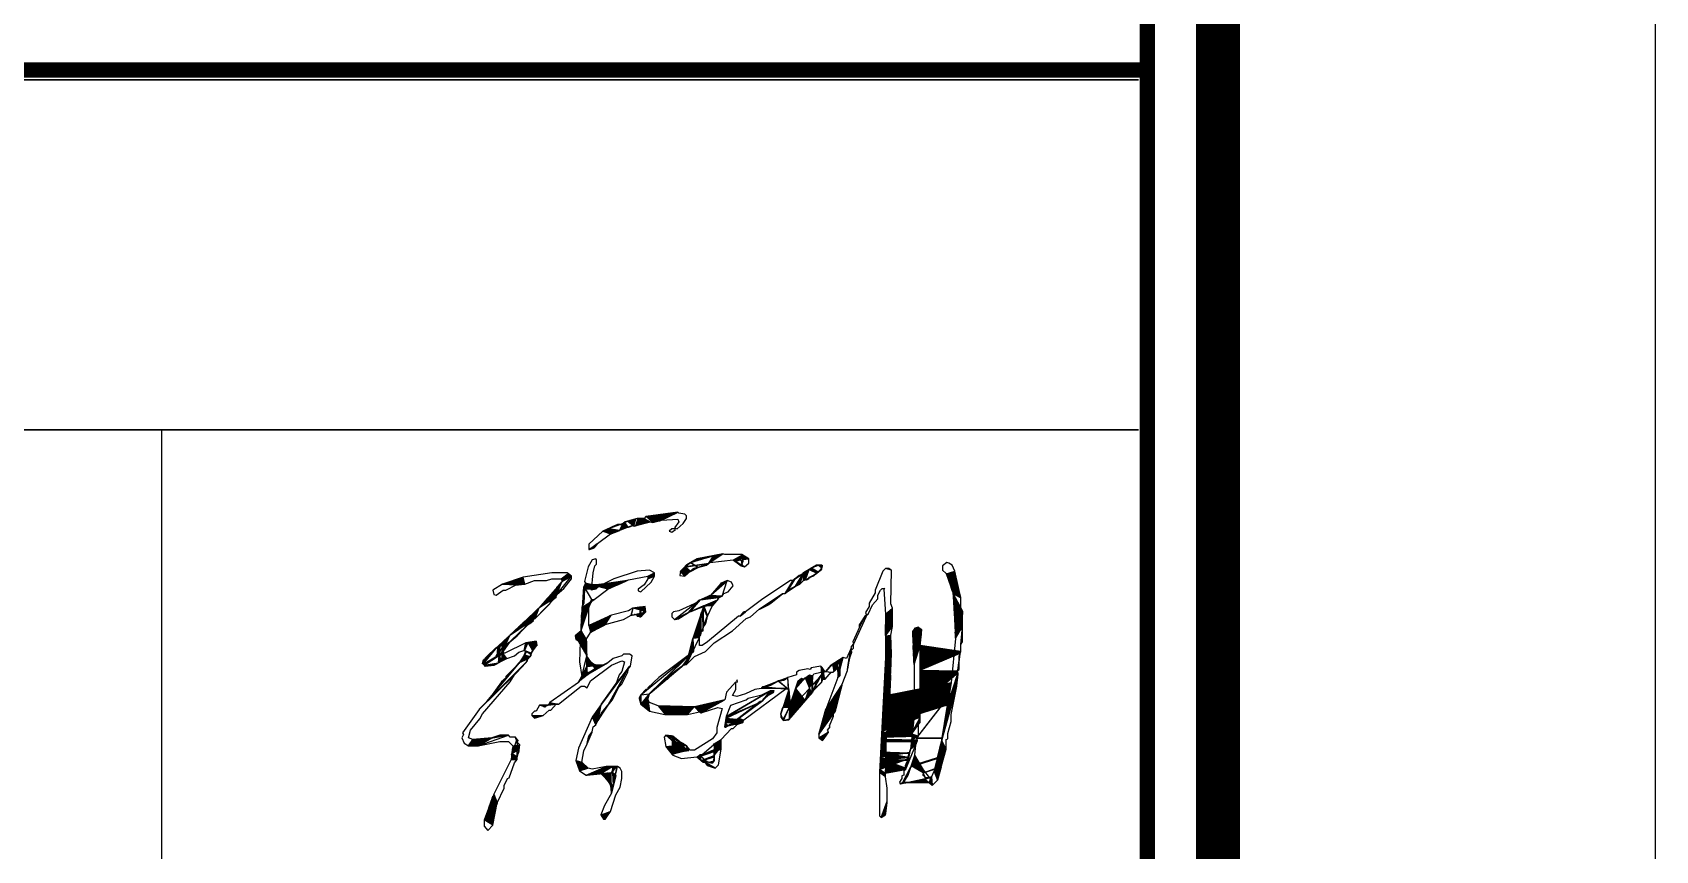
# Model space of a CAD drawing. Extents: x 815029915 to 815825525, y 579155098 to 579748855.
# Drawn here: x 815253193 to 815256903, y 579430617 to 579432488 of the extents above; entities that cross this region are included whole.
import ezdxf

# ---------------------------------------------------------------- set-up
doc = ezdxf.new("R2010")
doc.units = 0
doc.header["$LTSCALE"] = 100
doc.header["$MEASUREMENT"] = 0
for name, color, linetype in [('TK', 7, 'Continuous'), ('ZG-图框层', 4, 'Continuous'), ('zm', 1, 'Continuous'), ('签名', 7, 'Continuous')]:
    doc.layers.add(name, color=color, linetype=linetype)

# ---------------------------------------------------------------- blocks, each defined once
blk = doc.blocks.new('CCIAD-TK-A0-图签')
at = {"layer": 'TK', "color": 0}
for p, q in [((1126.117348593331, 129.8551233301323), (1177.386993076659, 129.8551233301323)), ((1125.917348685919, 129.6276953434472), (1177.186993169247, 129.6276953434472))]:
    blk.add_line(p, q, dxfattribs=at)
at = {"layer": 'TK'}
for p, q in [((1177.186993169247, 129.6276953434472), (1126.117348593331, 129.6276953434472)), ((1126.117348593331, 121.6276953434472), (1177.186993169247, 121.6276953434472)), ((1126.117348593331, 121.6276953434472), (1177.186993169247, 121.6276953434472)), ((1126.117348593331, 121.6276953434472), (1177.186993169247, 121.6276953434472)), ((1177.186993169247, 121.6276953434472), (1126.117348593331, 121.6276953434472)), ((1154.857584424783, 121.6276953434472), (1154.857584424783, 51.62769534344716))]:
    blk.add_line(p, q, dxfattribs=at)
blk.add_lwpolyline([(1124.285583781905, 10.45659928321788), (1178.999999714654, 10.45659928321788), (1179, 830.9999988079808)], dxfattribs=at)
at = {"layer": 'TK', "const_width": 0.3468929646785774}
blk.add_lwpolyline([(1126.117348593331, 185.3977211231277), (1177.386993076659, 185.3977211231277), (1177.386993076659, 13.25253569670167), (1126.117348593331, 13.25253569670167)], close=True, dxfattribs=at)
blk.add_lwpolyline([(1126.117348593331, 129.8551233301323), (1177.386993076659, 129.8551233301323)], dxfattribs=at)
blk = doc.blocks.new('A$C5C275C17')
at = {"linetype": 'Continuous'}
h = blk.add_hatch(dxfattribs=at)
h.set_pattern_fill('ANSI31', color=256, style=0)
h.set_pattern_definition([(45, (-64.00000245736555, -170.0000005572324), (-0.08838834764831843, 0.08838834764831845), [])])
h.paths.add_polyline_path([(172.9999975426344, 190.9999994427676), (184.9999975426344, 195.9999994427676), (187.9999975426345, 194.9999994427676), (184.9999975426344, 183.9999994427676), (181.9999975426344, 179.9999994427676), (177.9999975426344, 168.9999994427676), (150.9999975426344, 130.9999994427676), (134.9999975426344, 94.9999994427676), (131.9999975426344, 80.9999994427676), (135.9999975426344, 68.9999994427676), (143.9999975426344, 63.9999994427676), (172.9999975426344, 66.9999994427676), (175.9999975426344, 65.9999994427676), (177.9999975426344, 62.9999994427676), (172.9999975426344, 42.9999994427676), (164.9999975426344, 28.9999994427676), (160.9999975426344, 17.9999994427676), (163.9999975426344, 12.9999994427676), (165.9999975426344, 12.9999994427676), (171.9999975426344, 21.9999994427676), (177.9999975426344, 40.9999994427676), (182.9999975426344, 49.9999994427676), (184.9999975426344, 59.9999994427676), (184.9999975426344, 67.9999994427676), (182.9999975426344, 71.9999994427676), (179.9999975426344, 73.9999994427676), (166.9999975426344, 73.9999994427676), (150.9999975426344, 70.9999994427676), (145.9999975426344, 71.9999994427676), (138.9999975426344, 78.9999994427676), (140.9999975426344, 91.9999994427676), (144.9999975426344, 99.9999994427676), (146.9999975426344, 108.9999994427676), (150.9999975426344, 113.9999994427676), (151.9999975426344, 119.9999994427676), (154.9999975426344, 121.9999994427676), (161.9999975426344, 135.9999994427676), (173.9999975426344, 150.9999994427676), (179.9999975426344, 163.9999994427676), (184.9999975426344, 168.9999994427676), (191.9999975426344, 182.9999994427676), (192.9999975426344, 188.9999994427676), (194.9999975426344, 189.9999994427676), (196.9999975426344, 201.9999994427676), (193.9999975426344, 203.9999994427676), (186.9999975426344, 203.9999994427676), (184.9999975426344, 201.9999994427676), (174.9999975426344, 198.9999994427676), (168.9999975426344, 193.9999994427676), (153.9999975426344, 186.9999994427676), (147.9999975426344, 181.9999994427676), (144.9999975426344, 182.9999994427676), (143.9999975426344, 220.9999994427676), (148.9999975426344, 228.9999994427676), (165.9999975426344, 237.9999994427676), (186.9999975426344, 243.9999994427676), (195.9999975426344, 248.9999994427676), (201.9999975426344, 249.9999994427676), (202.9999975426344, 247.9999994427676), (206.9999975426344, 246.9999994427676), (212.9999975426344, 252.9999994427676), (211.9999975426344, 258.9999994427676), (197.9999975426344, 256.9999994427676), (192.9999975426344, 253.9999994427676), (172.9999975426344, 248.9999994427676), (146.9999975426344, 236.9999994427676), (146.9999975426344, 257.9999994427676), (149.9999975426344, 266.9999994427676), (152.9999975426344, 266.9999994427676), (168.9999975426344, 278.9999994427676), (192.9999975426344, 289.9999994427676), (214.9999975426344, 293.9999994427676), (214.9999975426344, 290.9999994427676), (210.9999975426344, 283.9999994427676), (203.9999975426344, 278.9999994427676), (203.9999975426344, 276.9999994427676), (206.9999975426344, 275.9999994427676), (218.9999975426344, 286.9999994427676), (222.9999975426344, 293.9999994427676), (222.9999975426344, 297.9999994427676), (216.9999975426344, 300.9999994427676), (202.9999975426344, 299.9999994427676), (175.9999975426344, 290.9999994427676), (157.9999975426344, 281.9999994427676), (154.9999975426344, 278.9999994427676), (149.9999975426344, 277.9999994427676), (151.9999975426344, 297.9999994427676), (153.9999975426344, 305.9999994427676), (155.9999975426344, 307.9999994427676), (155.9999975426344, 312.9999994427676), (154.9999975426344, 313.9999994427676), (150.9999975426344, 312.9999994427676), (145.9999975426344, 304.9999994427676), (141.9999975426344, 287.9999994427676), (142.9999975426344, 285.9999994427676), (140.9999975426344, 281.9999994427676), (141.9999975426344, 278.9999994427676), (140.9999975426344, 262.9999994427676), (138.9999975426344, 257.9999994427676), (137.9999975426344, 230.9999994427676), (130.9999975426344, 224.9999994427676), (131.9999975426344, 220.9999994427676), (136.9999975426344, 217.9999994427676), (135.9999975426344, 194.9999994427676), (138.9999975426344, 177.9999994427676), (134.9999975426344, 170.9999994427676), (101.9999975426344, 147.9999994427676), (99.99999754263445, 144.9999994427676), (95.99999754263445, 142.9999994427676), (89.99999754263445, 144.9999994427676), (85.99999754263445, 137.9999994427676), (83.99999754263445, 137.9999994427676), (80.99999754263445, 134.9999994427676), (80.99999754263445, 132.9999994427676), (83.99999754263445, 129.9999994427676), (93.99999754263445, 132.9999994427676), (100.9999975426344, 138.9999994427676), (102.9999975426344, 138.9999994427676), (108.9999975426344, 145.9999994427676), (111.9999975426344, 145.9999994427676), (137.9999975426344, 166.9999994427676), (141.9999975426344, 166.9999994427676), (144.9999975426344, 164.9999994427676), (148.9999975426344, 172.9999994427676)])
h.paths.add_polyline_path([(86.99999754263445, 213.9999994427676), (85.99999754263445, 218.9999994427676), (73.99999754263445, 216.9999994427676), (49.99999754263445, 204.9999994427676), (46.99999754263445, 204.9999994427676), (43.99999754263445, 201.9999994427676), (39.99999754263445, 201.9999994427676), (45.99999754263445, 209.9999994427676), (63.99999754263445, 224.9999994427676), (74.99999754263445, 236.9999994427676), (79.99999754263445, 239.9999994427676), (82.99999754263445, 242.9999994427676), (82.99999754263445, 244.9999994427676), (84.99999754263445, 244.9999994427676), (101.9999975426344, 261.9999994427676), (102.9999975426344, 264.9999994427676), (108.9999975426344, 269.9999994427676), (109.9999975426344, 272.9999994427676), (117.9999975426344, 279.9999994427676), (126.9999975426344, 290.9999994427676), (126.9999975426344, 293.9999994427676), (122.9999975426344, 296.9999994427676), (121.9999975426344, 297.9999994427676), (103.9999975426344, 297.9999994427676), (70.99999754263445, 292.9999994427676), (46.99999754263445, 284.9999994427676), (35.99999754263445, 277.9999994427676), (36.99999754263445, 272.9999994427676), (39.99999754263445, 271.9999994427676), (47.99999754263445, 277.9999994427676), (50.99999754263445, 277.9999994427676), (62.99999754263445, 283.9999994427676), (72.99999754263445, 284.9999994427676), (83.99999754263445, 288.9999994427676), (97.99999754263445, 288.9999994427676), (103.9999975426344, 290.9999994427676), (114.9999975426344, 290.9999994427676), (115.9999975426344, 287.9999994427676), (89.99999754263445, 257.9999994427676), (24.99999754263445, 196.9999994427676), (23.99999754263445, 192.9999994427676), (26.99999754263445, 189.9999994427676), (36.99999754263445, 190.9999994427676), (51.99999754263445, 198.9999994427676), (60.99999754263445, 201.9999994427676), (65.99999754263445, 205.9999994427676), (71.99999754263445, 207.9999994427676), (74.99999754263445, 206.9999994427676), (65.99999754263445, 192.9999994427676), (50.99999754263445, 177.9999994427676), (50.99999754263445, 175.9999994427676), (45.99999754263445, 171.9999994427676), (29.99999754263445, 149.9999994427676), (19.99999754263445, 139.9999994427676), (0.9999975426344463, 112.9999994427676), (1.999997542634446, 110.9999994427676), (-2.457365553709678e-06, 106.9999994427676), (2.999997542634446, 100.9999994427676), (7.999997542634446, 97.9999994427676), (18.99999754263445, 97.9999994427676), (43.99999754263445, 102.9999994427676), (53.99999754263445, 102.9999994427676), (58.99999754263445, 97.9999994427676), (56.99999754263445, 81.9999994427676), (36.99999754263445, 41.9999994427676), (25.99999754263445, 11.9999994427676), (25.99999754263445, 4.999999442767603), (29.99999754263445, -5.572323971136939e-07), (35.99999754263445, 5.999999442767603), (40.99999754263445, 31.9999994427676), (48.99999754263445, 48.9999994427676), (48.99999754263445, 51.9999994427676), (52.99999754263445, 59.9999994427676), (54.99999754263445, 60.9999994427676), (60.99999754263445, 77.9999994427676), (63.99999754263445, 81.9999994427676), (63.99999754263445, 87.9999994427676), (65.99999754263445, 89.9999994427676), (66.99999754263445, 98.9999994427676), (63.99999754263445, 101.9999994427676), (64.99999754263445, 103.9999994427676), (61.99999754263445, 107.9999994427676), (55.99999754263445, 107.9999994427676), (53.99999754263445, 109.9999994427676), (43.99999754263445, 109.9999994427676), (34.99999754263445, 106.9999994427676), (12.99999754263445, 104.9999994427676), (7.999997542634446, 106.9999994427676), (9.999997542634446, 115.9999994427676), (20.99999754263445, 128.9999994427676), (23.99999754263445, 134.9999994427676), (55.99999754263445, 171.9999994427676), (60.99999754263445, 179.9999994427676), (75.99999754263445, 195.9999994427676), (75.99999754263445, 197.9999994427676), (79.99999754263445, 201.9999994427676), (80.99999754263445, 205.9999994427676)])
h.paths.add_polyline_path([(217.9999975426346, 356.9999994427676), (220.9999975426343, 355.9999994427676), (230.999997542634, 358.9999994427676), (249.9999975426344, 359.9999994427676), (250.9999975426344, 356.9999994427676), (245.9999975426344, 349.9999994427676), (248.9999975426344, 348.9999994427676), (255.9999975426344, 354.9999994427676), (259.9999975426344, 360.9999994427676), (259.9999975426344, 363.9999994427676), (257.9999975426344, 365.9999994427676), (250.9999975426344, 366.9999994427676), (249.9999975426344, 367.9999994427676), (212.9999975426344, 362.9999994427676), (210.9999975426344, 360.9999994427676), (202.9999975426344, 360.9999994427676), (188.9999975426344, 356.9999994427676), (184.9999975426344, 353.9999994427676), (179.9999975426344, 353.9999994427676), (162.9999975426344, 345.9999994427676), (146.9999975426344, 330.9999994427676), (146.9999975426344, 324.9999994427676), (152.9999975426344, 326.9999994427676), (156.9999975426344, 331.9999994427676), (171.9999975426344, 342.9999994427676), (197.9999975426344, 352.9999994427676), (198.9999975426344, 351.9999994427676)])
h.paths.add_polyline_path([(296.9999975426344, 267.9999994427676), (295.9999975426344, 268.9999994427676), (300.9999975426344, 270.9999994427676), (302.9999975426344, 273.9999994427676), (307.9999975426344, 275.9999994427676), (313.9999975426344, 282.9999994427676), (311.9999975426344, 286.9999994427676), (306.9999975426344, 288.9999994427676), (299.9999975426344, 285.9999994427676), (287.9999975426344, 271.9999994427676), (273.9999975426344, 265.9999994427676), (272.9999975426344, 263.9999994427676), (250.9999975426344, 253.9999994427676), (244.9999975426344, 252.9999994427676), (242.9999975426344, 250.9999994427676), (242.9999975426344, 246.9999994427676), (245.9999975426344, 243.9999994427676), (250.9999975426344, 244.9999994427676), (261.9999975426344, 251.9999994427676), (279.9999975426344, 259.9999994427676), (266.9999975426344, 221.9999994427676), (267.9999975426344, 206.9999994427676), (227.9999975426344, 176.9999994427676), (214.9999975426344, 164.9999994427676), (214.9999975426344, 162.9999994427676), (212.9999975426344, 162.9999994427676), (206.9999975426344, 156.9999994427676), (204.9999975426344, 152.9999994427676), (206.9999975426344, 145.9999994427676), (216.9999975426344, 137.9999994427676), (234.9999975426344, 133.9999994427676), (260.9999975426344, 133.9999994427676), (274.9999975426344, 136.9999994427676), (276.9999975426344, 135.9999994427676), (295.9999975426344, 141.9999994427676), (300.9999975426344, 140.9999994427676), (294.9999975426344, 118.9999994427676), (294.9999975426344, 112.9999994427676), (289.9999975426344, 105.9999994427676), (268.9999975426344, 92.9999994427676), (263.9999975426344, 92.9999994427676), (259.9999975426344, 97.9999994427676), (254.9999975426344, 100.9999994427676), (253.9999975426344, 98.9999994427676), (261.9999975426344, 91.9999994427676), (254.9999975426344, 90.9999994427676), (246.9999975426344, 95.9999994427676), (244.9999975426344, 101.9999994427676), (246.9999975426344, 102.9999994427676), (251.9999975426344, 99.9999994427676), (253.9999975426344, 100.9999994427676), (243.9999975426344, 108.9999994427676), (235.9999975426344, 109.9999994427676), (233.9999975426344, 107.9999994427676), (235.9999975426344, 96.9999994427676), (243.9999975426344, 86.9999994427676), (253.9999975426344, 82.9999994427676), (271.9999975426344, 84.9999994427676), (278.9999975426344, 78.9999994427676), (280.9999975426344, 78.9999994427676), (283.9999975426344, 74.9999994427676), (292.9999975426344, 71.9999994427676), (296.9999975426344, 75.9999994427676), (299.9999975426344, 93.9999994427676), (299.9999975426344, 104.9999994427676), (311.9999975426344, 117.9999994427676), (313.9999975426344, 117.9999994427676), (318.9999975426344, 122.9999994427676), (324.9999975426344, 124.9999994427676), (325.9999975426344, 127.9999994427676), (374.9999975426344, 163.9999994427676), (377.9999975426344, 162.9999994427676), (368.9999975426344, 134.9999994427676), (368.9999975426344, 130.9999994427676), (371.9999975426344, 126.9999994427676), (377.9999975426344, 127.9999994427676), (404.9999975426344, 158.9999994427676), (406.9999975426344, 162.9999994427676), (415.9999975426344, 170.9999994427676), (416.9999975426344, 174.9999994427676), (419.9999975426344, 174.9999994427676), (426.9999975426344, 182.9999994427676), (428.9999975426344, 182.9999994427676), (436.9999975426344, 189.9999994427676), (436.9999975426344, 178.9999994427676), (434.9999975426344, 176.9999994427676), (420.9999975426344, 139.9999994427676), (412.9999975426344, 110.9999994427676), (412.9999975426344, 106.9999994427676), (416.9999975426344, 103.9999994427676), (423.9999975426344, 113.9999994427676), (422.9999975426344, 115.9999994427676), (425.9999975426344, 119.9999994427676), (424.9999975426344, 120.9999994427676), (429.9999975426344, 131.9999994427676), (429.9999975426344, 136.9999994427676), (431.9999975426344, 137.9999994427676), (439.9999975426344, 168.9999994427676), (445.9999975426344, 184.9999994427676), (447.9999975426344, 198.9999994427676), (450.9999975426344, 205.9999994427676), (449.9999975426344, 209.9999994427676), (444.9999975426344, 198.9999994427676), (440.9999975426344, 199.9999994427676), (426.9999975426344, 190.9999994427676), (420.9999975426344, 183.9999994427676), (418.9999975426344, 183.9999994427676), (407.9999975426344, 169.9999994427676), (401.9999975426344, 165.9999994427676), (401.9999975426344, 163.9999994427676), (379.9999975426344, 140.9999994427676), (378.9999975426344, 142.9999994427676), (388.9999975426344, 172.9999994427676), (392.9999975426344, 175.9999994427676), (394.9999975426344, 174.9999994427676), (401.9999975426344, 179.9999994427676), (405.9999975426344, 178.9999994427676), (406.9999975426344, 180.9999994427676), (414.9999975426344, 182.9999994427676), (416.9999975426344, 184.9999994427676), (416.9999975426344, 187.9999994427676), (414.9999975426344, 189.9999994427676), (403.9999975426344, 187.9999994427676), (402.9999975426344, 185.9999994427676), (399.9999975426344, 186.9999994427676), (389.9999975426344, 184.9999994427676), (386.9999975426344, 182.9999994427676), (386.9999975426344, 179.9999994427676), (376.9999975426344, 176.9999994427676), (372.9999975426344, 173.9999994427676), (365.9999975426344, 172.9999994427676), (356.9999975426344, 167.9999994427676), (347.9999975426344, 165.9999994427676), (345.9999975426344, 163.9999994427676), (338.9999975426344, 162.9999994427676), (327.9999975426344, 157.9999994427676), (317.9999975426344, 154.9999994427676), (312.9999975426344, 155.9999994427676), (316.9999975426344, 162.9999994427676), (316.9999975426344, 171.9999994427676), (305.9999975426344, 159.9999994427676), (303.9999975426344, 150.9999994427676), (268.9999975426344, 142.9999994427676), (226.9999975426344, 143.9999994427676), (216.9999975426344, 147.9999994427676), (214.9999975426344, 151.9999994427676), (216.9999975426344, 157.9999994427676), (234.9999975426344, 174.9999994427676), (237.9999975426344, 174.9999994427676), (248.9999975426344, 185.9999994427676), (255.9999975426344, 190.9999994427676), (259.9999975426344, 191.9999994427676), (268.9999975426344, 200.9999994427676), (281.9999975426344, 206.9999994427676), (291.9999975426344, 216.9999994427676), (312.9999975426344, 230.9999994427676), (328.9999975426344, 244.9999994427676), (333.9999975426344, 246.9999994427676), (343.9999975426344, 255.9999994427676), (355.9999975426344, 261.9999994427676), (370.9999975426344, 273.9999994427676), (373.9999975426344, 273.9999994427676), (378.9999975426344, 278.9999994427676), (390.9999975426344, 284.9999994427676), (394.9999975426344, 288.9999994427676), (400.9999975426344, 290.9999994427676), (401.9999975426344, 292.9999994427676), (405.9999975426344, 293.9999994427676), (415.9999975426344, 301.9999994427676), (416.9999975426344, 305.9999994427676), (415.9999975426344, 306.9999994427676), (409.9999975426344, 306.9999994427676), (394.9999975426344, 297.9999994427676), (393.9999975426344, 295.9999994427676), (389.9999975426344, 294.9999994427676), (382.9999975426344, 288.9999994427676), (379.9999975426344, 288.9999994427676), (347.9999975426344, 267.9999994427676), (327.9999975426344, 252.9999994427676), (325.9999975426344, 252.9999994427676), (321.9999975426344, 247.9999994427676), (319.9999975426344, 247.9999994427676), (283.9999975426344, 217.9999994427676), (277.9999975426344, 213.9999994427676), (274.9999975426344, 213.9999994427676), (274.9999975426344, 222.9999994427676), (276.9999975426344, 229.9999994427676), (278.9999975426344, 230.9999994427676), (278.9999975426344, 234.9999994427676), (281.9999975426344, 238.9999994427676), (283.9999975426344, 247.9999994427676), (289.9999975426344, 259.9999994427676)])
h.paths.add_polyline_path([(330.9999975426344, 152.9999994427676), (346.9999975426344, 156.9999994427676), (356.9999975426344, 161.9999994427676), (360.9999975426344, 161.9999994427676), (359.9999975426344, 158.9999994427676), (350.9999975426344, 153.9999994427676), (346.9999975426344, 148.9999994427676), (344.9999975426344, 148.9999994427676), (313.9999975426344, 124.9999994427676), (304.9999975426344, 118.9999994427676), (303.9999975426344, 119.9999994427676), (305.9999975426344, 131.9999994427676), (310.9999975426344, 144.9999994427676), (328.9999975426344, 150.9999994427676)], flags=16)
h.paths.add_polyline_path([(291.9999975426344, 99.99999944277545), (291.9999975426344, 80.99999944276752), (289.9999975426344, 77.99999944276757), (283.9999975426345, 78.99999944276757), (275.9999975426344, 85.99999944276766), (275.9999975426344, 87.9999994427676), (277.9999975426344, 87.9999994427676), (290.9999975426344, 98.9999994427676)], flags=16)
h.paths.add_polyline_path([(323.9999975426344, 318.9999994427676), (303.9999975426344, 318.9999994427676), (301.9999975426344, 319.9999994427676), (271.9999975426344, 313.9999994427676), (260.9999975426344, 307.9999994427676), (252.9999975426344, 299.9999994427676), (251.9999975426344, 294.9999994427676), (257.9999975426344, 293.9999994427676), (267.9999975426344, 302.9999994427676), (282.9999975426344, 306.9999994427676), (286.9999975426344, 309.9999994427676), (313.9999975426344, 312.9999994427676), (315.9999975426344, 310.9999994427676), (321.9999975426344, 312.9999994427676), (324.9999975426344, 310.9999994427676), (322.9999975426344, 305.9999994427676), (326.9999975426344, 304.9999994427676), (331.9999975426344, 308.9999994427676), (331.9999975426344, 313.9999994427676)])
h.paths.add_polyline_path([(496.9999975426343, 300.9999994427677), (494.9999975426343, 301.9999994427676), (493.9999975426346, 302.9999994427676), (489.9999975426344, 302.9999994427676), (486.9999975426344, 299.9999994427676), (477.9999975426344, 277.9999994427676), (477.9999975426344, 274.9999994427676), (470.9999975426344, 262.9999994427676), (470.9999975426344, 258.9999994427676), (466.9999975426344, 251.9999994427676), (467.9999975426344, 248.9999994427676), (469.9999975426344, 249.9999994427676), (474.9999975426344, 260.9999994427676), (480.9999975426344, 267.9999994427676), (480.9999975426344, 271.9999994427676), (483.9999975426344, 277.9999994427676), (485.9999975426344, 279.9999994427676), (488.9999975426344, 279.9999994427676), (487.9999975426344, 278.9999994427676), (489.9999975426344, 249.9999994427676), (489.9999975426344, 199.9999994427676), (482.9999975426344, 66.9999994427676), (482.9999975426344, 16.9999994427676), (484.9999975426344, 14.9999994427676), (489.9999975426344, 17.9999994427676), (491.9999975426344, 33.9999994427676), (491.9999975426344, 48.9999994427676), (489.9999975426344, 61.9999994427676), (490.9999975426344, 112.9999994427676), (492.9999975426344, 119.9999994427676), (496.9999975426344, 203.9999994427676), (495.9999975426344, 225.9999994427676), (497.9999975426344, 235.9999994427676), (497.9999975426344, 256.9999994427676), (495.9999975426344, 261.9999994427676)])
h.paths.add_polyline_path([(531.9999975426346, 231.9999994427675), (528.9999975426344, 233.9999994427676), (527.9999975426344, 234.9999994427676), (523.9999975426344, 233.9999994427676), (520.9999975426344, 229.9999994427676), (522.9999975426344, 191.9999994427676), (522.9999975426344, 131.9999994427676), (518.9999975426344, 93.9999994427676), (515.9999975426344, 84.9999994427676), (516.9999975426344, 83.9999994427676), (512.9999975426344, 74.9999994427676), (512.9999975426344, 69.9999994427676), (510.9999975426344, 68.9999994427676), (510.9999975426344, 63.9999994427676), (508.9999975426344, 62.9999994427676), (508.9999975426344, 59.9999994427676), (505.9999975426344, 55.9999994427676), (506.9999975426344, 53.9999994427676), (511.9999975426344, 56.9999994427676), (515.9999975426344, 63.9999994427676), (523.9999975426344, 86.9999994427676), (524.9999975426344, 98.9999994427676), (526.9999975426344, 103.9999994427676), (525.9999975426344, 106.9999994427676), (527.9999975426344, 108.9999994427676), (527.9999975426344, 122.9999994427676), (529.9999975426344, 124.9999994427676), (529.9999975426344, 213.9999994427676)])
h.paths.add_polyline_path([(576.9999975426344, 268.9999994427673), (569.9999975426347, 299.9999994427671), (566.9999975426344, 306.9999994427677), (562.9999975426344, 308.9999994427676), (560.9999975426344, 309.9999994427676), (555.9999975426344, 305.9999994427676), (555.9999975426344, 300.9999994427676), (559.9999975426344, 296.9999994427676), (567.9999975426344, 273.9999994427676), (570.9999975426344, 221.9999994427676), (565.9999975426344, 170.9999994427676), (554.9999975426344, 103.9999994427676), (545.9999975426344, 67.9999994427676), (542.9999975426344, 61.9999994427676), (540.9999975426344, 60.9999994427676), (533.9999975426344, 69.9999994427676), (532.9999975426344, 63.9999994427676), (534.9999975426344, 62.9999994427676), (535.9999975426344, 58.9999994427676), (543.9999975426344, 51.9999994427676), (549.9999975426344, 57.9999994427676), (559.9999975426344, 93.9999994427676), (559.9999975426344, 104.9999994427676), (561.9999975426344, 105.9999994427676), (561.9999975426344, 111.9999994427676), (565.9999975426344, 125.9999994427676), (565.9999975426344, 133.9999994427676), (571.9999975426344, 164.9999994427676), (573.9999975426344, 181.9999994427676), (572.9999975426344, 184.9999994427676), (574.9999975426344, 185.9999994427676), (574.9999975426344, 200.9999994427676), (576.9999975426344, 206.9999994427676), (576.9999975426344, 214.9999994427676), (578.9999975426344, 217.9999994427676), (578.9999975426344, 253.9999994427676), (576.9999975426344, 256.9999994427676)])
h.paths.add_polyline_path([(467.9999975426344, 247.9999994427677), (466.9999975426344, 248.9999994427675), (459.9999975426344, 237.9999994427675), (459.9999975426344, 234.9999994427677), (451.9999975426344, 217.9999994427676), (452.9999975426344, 214.9999994427676)])
for points in [[(250.9999975426344, 366.9999994427676), (249.9999975426344, 367.9999994427676), (212.9999975426344, 362.9999994427676), (210.9999975426344, 360.9999994427676), (202.9999975426344, 360.9999994427676), (188.9999975426344, 356.9999994427676), (184.9999975426344, 353.9999994427676), (179.9999975426344, 353.9999994427676), (162.9999975426344, 345.9999994427676), (146.9999975426344, 330.9999994427676), (146.9999975426344, 324.9999994427676), (152.9999975426344, 326.9999994427676), (156.9999975426344, 331.9999994427676), (171.9999975426344, 342.9999994427676), (197.9999975426344, 352.9999994427676), (198.9999975426344, 351.9999994427676), (217.9999975426344, 356.9999994427676), (220.9999975426344, 355.9999994427676), (230.9999975426344, 358.9999994427676), (249.9999975426344, 359.9999994427676), (250.9999975426344, 356.9999994427676), (245.9999975426344, 349.9999994427676), (248.9999975426344, 348.9999994427676), (255.9999975426344, 354.9999994427676), (259.9999975426344, 360.9999994427676), (259.9999975426344, 363.9999994427676), (257.9999975426344, 365.9999994427676), (250.9999975426344, 366.9999994427676)], [(246.9999975426344, 347.9999994427676), (245.9999975426344, 348.9999994427676), (242.9999975426344, 348.9999994427676), (239.9999975426344, 345.9999994427676), (242.9999975426344, 344.9999994427676), (246.9999975426344, 347.9999994427676)], [(303.9999975426344, 318.9999994427676), (301.9999975426344, 319.9999994427676), (271.9999975426344, 313.9999994427676), (260.9999975426344, 307.9999994427676), (252.9999975426344, 299.9999994427676), (251.9999975426344, 294.9999994427676), (257.9999975426344, 293.9999994427676), (267.9999975426344, 302.9999994427676), (282.9999975426344, 306.9999994427676), (286.9999975426344, 309.9999994427676), (313.9999975426344, 312.9999994427676), (315.9999975426344, 310.9999994427676), (321.9999975426344, 312.9999994427676), (324.9999975426344, 310.9999994427676), (322.9999975426344, 305.9999994427676), (326.9999975426344, 304.9999994427676), (331.9999975426344, 308.9999994427676), (331.9999975426344, 313.9999994427676), (323.9999975426344, 318.9999994427676), (303.9999975426344, 318.9999994427676)], [(155.9999975426344, 312.9999994427676), (154.9999975426344, 313.9999994427676), (150.9999975426344, 312.9999994427676), (145.9999975426344, 304.9999994427676), (141.9999975426344, 287.9999994427676), (142.9999975426344, 285.9999994427676), (140.9999975426344, 281.9999994427676), (141.9999975426344, 278.9999994427676), (140.9999975426344, 262.9999994427676), (138.9999975426344, 257.9999994427676), (137.9999975426344, 230.9999994427676), (130.9999975426344, 224.9999994427676), (131.9999975426344, 220.9999994427676), (136.9999975426344, 217.9999994427676), (135.9999975426344, 194.9999994427676), (138.9999975426344, 177.9999994427676), (134.9999975426344, 170.9999994427676), (101.9999975426344, 147.9999994427676), (99.99999754263445, 144.9999994427676), (95.99999754263445, 142.9999994427676), (89.99999754263445, 144.9999994427676), (85.99999754263445, 137.9999994427676), (83.99999754263445, 137.9999994427676), (80.99999754263445, 134.9999994427676), (80.99999754263445, 132.9999994427676), (83.99999754263445, 129.9999994427676), (93.99999754263445, 132.9999994427676), (100.9999975426344, 138.9999994427676), (102.9999975426344, 138.9999994427676), (108.9999975426344, 145.9999994427676), (111.9999975426344, 145.9999994427676), (137.9999975426344, 166.9999994427676), (141.9999975426344, 166.9999994427676), (144.9999975426344, 164.9999994427676), (148.9999975426344, 172.9999994427676), (172.9999975426344, 190.9999994427676), (184.9999975426344, 195.9999994427676), (187.9999975426344, 194.9999994427676), (184.9999975426344, 183.9999994427676), (181.9999975426344, 179.9999994427676), (177.9999975426344, 168.9999994427676), (150.9999975426344, 130.9999994427676), (134.9999975426344, 94.9999994427676), (131.9999975426344, 80.9999994427676), (135.9999975426344, 68.9999994427676), (143.9999975426344, 63.9999994427676), (172.9999975426344, 66.9999994427676), (175.9999975426344, 65.9999994427676), (177.9999975426344, 62.9999994427676), (172.9999975426344, 42.9999994427676), (164.9999975426344, 28.9999994427676), (160.9999975426344, 17.9999994427676), (163.9999975426344, 12.9999994427676), (165.9999975426344, 12.9999994427676), (171.9999975426344, 21.9999994427676), (177.9999975426344, 40.9999994427676), (182.9999975426344, 49.9999994427676), (184.9999975426344, 59.9999994427676), (184.9999975426344, 67.9999994427676), (182.9999975426344, 71.9999994427676), (179.9999975426344, 73.9999994427676), (166.9999975426344, 73.9999994427676), (150.9999975426344, 70.9999994427676), (145.9999975426344, 71.9999994427676), (138.9999975426344, 78.9999994427676), (140.9999975426344, 91.9999994427676), (144.9999975426344, 99.9999994427676), (146.9999975426344, 108.9999994427676), (150.9999975426344, 113.9999994427676), (151.9999975426344, 119.9999994427676), (154.9999975426344, 121.9999994427676), (161.9999975426344, 135.9999994427676), (173.9999975426344, 150.9999994427676), (179.9999975426344, 163.9999994427676), (184.9999975426344, 168.9999994427676), (191.9999975426344, 182.9999994427676), (192.9999975426344, 188.9999994427676), (194.9999975426344, 189.9999994427676), (196.9999975426344, 201.9999994427676), (193.9999975426344, 203.9999994427676), (186.9999975426344, 203.9999994427676), (184.9999975426344, 201.9999994427676), (174.9999975426344, 198.9999994427676), (168.9999975426344, 193.9999994427676), (153.9999975426344, 186.9999994427676), (147.9999975426344, 181.9999994427676), (144.9999975426344, 182.9999994427676), (143.9999975426344, 220.9999994427676), (148.9999975426344, 228.9999994427676), (165.9999975426344, 237.9999994427676), (186.9999975426344, 243.9999994427676), (195.9999975426344, 248.9999994427676), (201.9999975426344, 249.9999994427676), (202.9999975426344, 247.9999994427676), (206.9999975426344, 246.9999994427676), (212.9999975426344, 252.9999994427676), (211.9999975426344, 258.9999994427676), (197.9999975426344, 256.9999994427676), (192.9999975426344, 253.9999994427676), (172.9999975426344, 248.9999994427676), (146.9999975426344, 236.9999994427676), (146.9999975426344, 257.9999994427676), (149.9999975426344, 266.9999994427676), (152.9999975426344, 266.9999994427676), (168.9999975426344, 278.9999994427676), (192.9999975426344, 289.9999994427676), (214.9999975426344, 293.9999994427676), (214.9999975426344, 290.9999994427676), (210.9999975426344, 283.9999994427676), (203.9999975426344, 278.9999994427676), (203.9999975426344, 276.9999994427676), (206.9999975426344, 275.9999994427676), (218.9999975426344, 286.9999994427676), (222.9999975426344, 293.9999994427676), (222.9999975426344, 297.9999994427676), (216.9999975426344, 300.9999994427676), (202.9999975426344, 299.9999994427676), (175.9999975426344, 290.9999994427676), (157.9999975426344, 281.9999994427676), (154.9999975426344, 278.9999994427676), (149.9999975426344, 277.9999994427676), (151.9999975426344, 297.9999994427676), (153.9999975426344, 305.9999994427676), (155.9999975426344, 307.9999994427676), (155.9999975426344, 312.9999994427676)], [(416.9999975426344, 305.9999994427676), (415.9999975426344, 306.9999994427676), (409.9999975426344, 306.9999994427676), (394.9999975426344, 297.9999994427676), (393.9999975426344, 295.9999994427676), (389.9999975426344, 294.9999994427676), (382.9999975426344, 288.9999994427676), (379.9999975426344, 288.9999994427676), (347.9999975426344, 267.9999994427676), (327.9999975426344, 252.9999994427676), (325.9999975426344, 252.9999994427676), (321.9999975426344, 247.9999994427676), (319.9999975426344, 247.9999994427676), (283.9999975426344, 217.9999994427676), (277.9999975426344, 213.9999994427676), (274.9999975426344, 213.9999994427676), (274.9999975426344, 222.9999994427676), (276.9999975426344, 229.9999994427676), (278.9999975426344, 230.9999994427676), (278.9999975426344, 234.9999994427676), (281.9999975426344, 238.9999994427676), (283.9999975426344, 247.9999994427676), (289.9999975426344, 259.9999994427676), (296.9999975426344, 267.9999994427676), (295.9999975426344, 268.9999994427676), (300.9999975426344, 270.9999994427676), (302.9999975426344, 273.9999994427676), (307.9999975426344, 275.9999994427676), (313.9999975426344, 282.9999994427676), (311.9999975426344, 286.9999994427676), (306.9999975426344, 288.9999994427676), (299.9999975426344, 285.9999994427676), (287.9999975426344, 271.9999994427676), (273.9999975426344, 265.9999994427676), (272.9999975426344, 263.9999994427676), (250.9999975426344, 253.9999994427676), (244.9999975426344, 252.9999994427676), (242.9999975426344, 250.9999994427676), (242.9999975426344, 246.9999994427676), (245.9999975426344, 243.9999994427676), (250.9999975426344, 244.9999994427676), (261.9999975426344, 251.9999994427676), (279.9999975426344, 259.9999994427676), (266.9999975426344, 221.9999994427676), (267.9999975426344, 206.9999994427676), (227.9999975426344, 176.9999994427676), (214.9999975426344, 164.9999994427676), (214.9999975426344, 162.9999994427676), (212.9999975426344, 162.9999994427676), (206.9999975426344, 156.9999994427676), (204.9999975426344, 152.9999994427676), (206.9999975426344, 145.9999994427676), (216.9999975426344, 137.9999994427676), (234.9999975426344, 133.9999994427676), (260.9999975426344, 133.9999994427676), (274.9999975426344, 136.9999994427676), (276.9999975426344, 135.9999994427676), (295.9999975426344, 141.9999994427676), (300.9999975426344, 140.9999994427676), (294.9999975426344, 118.9999994427676), (294.9999975426344, 112.9999994427676), (289.9999975426344, 105.9999994427676), (268.9999975426344, 92.9999994427676), (263.9999975426344, 92.9999994427676), (259.9999975426344, 97.9999994427676), (254.9999975426344, 100.9999994427676), (253.9999975426344, 98.9999994427676), (261.9999975426344, 91.9999994427676), (254.9999975426344, 90.9999994427676), (246.9999975426344, 95.9999994427676), (244.9999975426344, 101.9999994427676), (246.9999975426344, 102.9999994427676), (251.9999975426344, 99.9999994427676), (253.9999975426344, 100.9999994427676), (243.9999975426344, 108.9999994427676), (235.9999975426344, 109.9999994427676), (233.9999975426344, 107.9999994427676), (235.9999975426344, 96.9999994427676), (243.9999975426344, 86.9999994427676), (253.9999975426344, 82.9999994427676), (271.9999975426344, 84.9999994427676), (278.9999975426344, 78.9999994427676), (280.9999975426344, 78.9999994427676), (283.9999975426344, 74.9999994427676), (292.9999975426344, 71.9999994427676), (296.9999975426344, 75.9999994427676), (299.9999975426344, 93.9999994427676), (299.9999975426344, 104.9999994427676), (311.9999975426344, 117.9999994427676), (313.9999975426344, 117.9999994427676), (318.9999975426344, 122.9999994427676), (324.9999975426344, 124.9999994427676), (325.9999975426344, 127.9999994427676), (374.9999975426344, 163.9999994427676), (377.9999975426344, 162.9999994427676), (368.9999975426344, 134.9999994427676), (368.9999975426344, 130.9999994427676), (371.9999975426344, 126.9999994427676), (377.9999975426344, 127.9999994427676), (404.9999975426344, 158.9999994427676), (406.9999975426344, 162.9999994427676), (415.9999975426344, 170.9999994427676), (416.9999975426344, 174.9999994427676), (419.9999975426344, 174.9999994427676), (426.9999975426344, 182.9999994427676), (428.9999975426344, 182.9999994427676), (436.9999975426344, 189.9999994427676), (436.9999975426344, 178.9999994427676), (434.9999975426344, 176.9999994427676), (420.9999975426344, 139.9999994427676), (412.9999975426344, 110.9999994427676), (412.9999975426344, 106.9999994427676), (416.9999975426344, 103.9999994427676), (423.9999975426344, 113.9999994427676), (422.9999975426344, 115.9999994427676), (425.9999975426344, 119.9999994427676), (424.9999975426344, 120.9999994427676), (429.9999975426344, 131.9999994427676), (429.9999975426344, 136.9999994427676), (431.9999975426344, 137.9999994427676), (439.9999975426344, 168.9999994427676), (445.9999975426344, 184.9999994427676), (447.9999975426344, 198.9999994427676), (450.9999975426344, 205.9999994427676), (449.9999975426344, 209.9999994427676), (444.9999975426344, 198.9999994427676), (440.9999975426344, 199.9999994427676), (426.9999975426344, 190.9999994427676), (420.9999975426344, 183.9999994427676), (418.9999975426344, 183.9999994427676), (407.9999975426344, 169.9999994427676), (401.9999975426344, 165.9999994427676), (401.9999975426344, 163.9999994427676), (379.9999975426344, 140.9999994427676), (378.9999975426344, 142.9999994427676), (388.9999975426344, 172.9999994427676), (392.9999975426344, 175.9999994427676), (394.9999975426344, 174.9999994427676), (401.9999975426344, 179.9999994427676), (405.9999975426344, 178.9999994427676), (406.9999975426344, 180.9999994427676), (414.9999975426344, 182.9999994427676), (416.9999975426344, 184.9999994427676), (416.9999975426344, 187.9999994427676), (414.9999975426344, 189.9999994427676), (403.9999975426344, 187.9999994427676), (402.9999975426344, 185.9999994427676), (399.9999975426344, 186.9999994427676), (389.9999975426344, 184.9999994427676), (386.9999975426344, 182.9999994427676), (386.9999975426344, 179.9999994427676), (376.9999975426344, 176.9999994427676), (372.9999975426344, 173.9999994427676), (365.9999975426344, 172.9999994427676), (356.9999975426344, 167.9999994427676), (347.9999975426344, 165.9999994427676), (345.9999975426344, 163.9999994427676), (338.9999975426344, 162.9999994427676), (327.9999975426344, 157.9999994427676), (317.9999975426344, 154.9999994427676), (312.9999975426344, 155.9999994427676), (316.9999975426344, 162.9999994427676), (316.9999975426344, 171.9999994427676), (305.9999975426344, 159.9999994427676), (303.9999975426344, 150.9999994427676), (268.9999975426344, 142.9999994427676), (226.9999975426344, 143.9999994427676), (216.9999975426344, 147.9999994427676), (214.9999975426344, 151.9999994427676), (216.9999975426344, 157.9999994427676), (234.9999975426344, 174.9999994427676), (237.9999975426344, 174.9999994427676), (248.9999975426344, 185.9999994427676), (255.9999975426344, 190.9999994427676), (259.9999975426344, 191.9999994427676), (268.9999975426344, 200.9999994427676), (281.9999975426344, 206.9999994427676), (291.9999975426344, 216.9999994427676), (312.9999975426344, 230.9999994427676), (328.9999975426344, 244.9999994427676), (333.9999975426344, 246.9999994427676), (343.9999975426344, 255.9999994427676), (355.9999975426344, 261.9999994427676), (370.9999975426344, 273.9999994427676), (373.9999975426344, 273.9999994427676), (378.9999975426344, 278.9999994427676), (390.9999975426344, 284.9999994427676), (394.9999975426344, 288.9999994427676), (400.9999975426344, 290.9999994427676), (401.9999975426344, 292.9999994427676), (405.9999975426344, 293.9999994427676), (415.9999975426344, 301.9999994427676), (416.9999975426344, 305.9999994427676)], [(494.9999975426344, 301.9999994427676), (493.9999975426344, 302.9999994427676), (489.9999975426344, 302.9999994427676), (486.9999975426344, 299.9999994427676), (477.9999975426344, 277.9999994427676), (477.9999975426344, 274.9999994427676), (470.9999975426344, 262.9999994427676), (470.9999975426344, 258.9999994427676), (466.9999975426344, 251.9999994427676), (467.9999975426344, 248.9999994427676), (469.9999975426344, 249.9999994427676), (474.9999975426344, 260.9999994427676), (480.9999975426344, 267.9999994427676), (480.9999975426344, 271.9999994427676), (483.9999975426344, 277.9999994427676), (485.9999975426344, 279.9999994427676), (488.9999975426344, 279.9999994427676), (487.9999975426344, 278.9999994427676), (489.9999975426344, 249.9999994427676), (489.9999975426344, 199.9999994427676), (482.9999975426344, 66.9999994427676), (482.9999975426344, 16.9999994427676), (484.9999975426344, 14.9999994427676), (489.9999975426344, 17.9999994427676), (491.9999975426344, 33.9999994427676), (491.9999975426344, 48.9999994427676), (489.9999975426344, 61.9999994427676), (490.9999975426344, 112.9999994427676), (492.9999975426344, 119.9999994427676), (496.9999975426344, 203.9999994427676), (495.9999975426344, 225.9999994427676), (497.9999975426344, 235.9999994427676), (497.9999975426344, 256.9999994427676), (495.9999975426344, 261.9999994427676), (496.9999975426344, 300.9999994427676), (494.9999975426344, 301.9999994427676)], [(562.9999975426344, 308.9999994427676), (560.9999975426344, 309.9999994427676), (555.9999975426344, 305.9999994427676), (555.9999975426344, 300.9999994427676), (559.9999975426344, 296.9999994427676), (567.9999975426344, 273.9999994427676), (570.9999975426344, 221.9999994427676), (565.9999975426344, 170.9999994427676), (554.9999975426344, 103.9999994427676), (545.9999975426344, 67.9999994427676), (542.9999975426344, 61.9999994427676), (540.9999975426344, 60.9999994427676), (533.9999975426344, 69.9999994427676), (532.9999975426344, 63.9999994427676), (534.9999975426344, 62.9999994427676), (535.9999975426344, 58.9999994427676), (543.9999975426344, 51.9999994427676), (549.9999975426344, 57.9999994427676), (559.9999975426344, 93.9999994427676), (559.9999975426344, 104.9999994427676), (561.9999975426344, 105.9999994427676), (561.9999975426344, 111.9999994427676), (565.9999975426344, 125.9999994427676), (565.9999975426344, 133.9999994427676), (571.9999975426344, 164.9999994427676), (573.9999975426344, 181.9999994427676), (572.9999975426344, 184.9999994427676), (574.9999975426344, 185.9999994427676), (574.9999975426344, 200.9999994427676), (576.9999975426344, 206.9999994427676), (576.9999975426344, 214.9999994427676), (578.9999975426344, 217.9999994427676), (578.9999975426344, 253.9999994427676), (576.9999975426344, 256.9999994427676), (576.9999975426344, 268.9999994427676), (569.9999975426344, 299.9999994427676), (566.9999975426344, 306.9999994427676), (562.9999975426344, 308.9999994427676)], [(122.9999975426344, 296.9999994427676), (121.9999975426344, 297.9999994427676), (103.9999975426344, 297.9999994427676), (70.99999754263445, 292.9999994427676), (46.99999754263445, 284.9999994427676), (35.99999754263445, 277.9999994427676), (36.99999754263445, 272.9999994427676), (39.99999754263445, 271.9999994427676), (47.99999754263445, 277.9999994427676), (50.99999754263445, 277.9999994427676), (62.99999754263445, 283.9999994427676), (72.99999754263445, 284.9999994427676), (83.99999754263445, 288.9999994427676), (97.99999754263445, 288.9999994427676), (103.9999975426344, 290.9999994427676), (114.9999975426344, 290.9999994427676), (115.9999975426344, 287.9999994427676), (89.99999754263445, 257.9999994427676), (24.99999754263445, 196.9999994427676), (23.99999754263445, 192.9999994427676), (26.99999754263445, 189.9999994427676), (36.99999754263445, 190.9999994427676), (51.99999754263445, 198.9999994427676), (60.99999754263445, 201.9999994427676), (65.99999754263445, 205.9999994427676), (71.99999754263445, 207.9999994427676), (74.99999754263445, 206.9999994427676), (65.99999754263445, 192.9999994427676), (50.99999754263445, 177.9999994427676), (50.99999754263445, 175.9999994427676), (45.99999754263445, 171.9999994427676), (29.99999754263445, 149.9999994427676), (19.99999754263445, 139.9999994427676), (0.9999975426344463, 112.9999994427676), (1.999997542634446, 110.9999994427676), (-2.457365553709678e-06, 106.9999994427676), (2.999997542634446, 100.9999994427676), (7.999997542634446, 97.9999994427676), (18.99999754263445, 97.9999994427676), (43.99999754263445, 102.9999994427676), (53.99999754263445, 102.9999994427676), (58.99999754263445, 97.9999994427676), (56.99999754263445, 81.9999994427676), (36.99999754263445, 41.9999994427676), (25.99999754263445, 11.9999994427676), (25.99999754263445, 4.999999442767603), (29.99999754263445, -5.572323971136939e-07), (35.99999754263445, 5.999999442767603), (40.99999754263445, 31.9999994427676), (48.99999754263445, 48.9999994427676), (48.99999754263445, 51.9999994427676), (52.99999754263445, 59.9999994427676), (54.99999754263445, 60.9999994427676), (60.99999754263445, 77.9999994427676), (63.99999754263445, 81.9999994427676), (63.99999754263445, 87.9999994427676), (65.99999754263445, 89.9999994427676), (66.99999754263445, 98.9999994427676), (63.99999754263445, 101.9999994427676), (64.99999754263445, 103.9999994427676), (61.99999754263445, 107.9999994427676), (55.99999754263445, 107.9999994427676), (53.99999754263445, 109.9999994427676), (43.99999754263445, 109.9999994427676), (34.99999754263445, 106.9999994427676), (12.99999754263445, 104.9999994427676), (7.999997542634446, 106.9999994427676), (9.999997542634446, 115.9999994427676), (20.99999754263445, 128.9999994427676), (23.99999754263445, 134.9999994427676), (55.99999754263445, 171.9999994427676), (60.99999754263445, 179.9999994427676), (75.99999754263445, 195.9999994427676), (75.99999754263445, 197.9999994427676), (79.99999754263445, 201.9999994427676), (80.99999754263445, 205.9999994427676), (86.99999754263445, 213.9999994427676), (85.99999754263445, 218.9999994427676), (73.99999754263445, 216.9999994427676), (49.99999754263445, 204.9999994427676), (46.99999754263445, 204.9999994427676), (43.99999754263445, 201.9999994427676), (39.99999754263445, 201.9999994427676), (45.99999754263445, 209.9999994427676), (63.99999754263445, 224.9999994427676), (74.99999754263445, 236.9999994427676), (79.99999754263445, 239.9999994427676), (82.99999754263445, 242.9999994427676), (82.99999754263445, 244.9999994427676), (84.99999754263445, 244.9999994427676), (101.9999975426344, 261.9999994427676), (102.9999975426344, 264.9999994427676), (108.9999975426344, 269.9999994427676), (109.9999975426344, 272.9999994427676), (117.9999975426344, 279.9999994427676), (126.9999975426344, 290.9999994427676), (126.9999975426344, 293.9999994427676), (122.9999975426344, 296.9999994427676)], [(467.9999975426344, 247.9999994427676), (466.9999975426344, 248.9999994427676), (459.9999975426344, 237.9999994427676), (459.9999975426344, 234.9999994427676), (451.9999975426344, 217.9999994427676), (452.9999975426344, 214.9999994427676), (467.9999975426344, 247.9999994427676)], [(528.9999975426344, 233.9999994427676), (527.9999975426344, 234.9999994427676), (523.9999975426344, 233.9999994427676), (520.9999975426344, 229.9999994427676), (522.9999975426344, 191.9999994427676), (522.9999975426344, 131.9999994427676), (518.9999975426344, 93.9999994427676), (515.9999975426344, 84.9999994427676), (516.9999975426344, 83.9999994427676), (512.9999975426344, 74.9999994427676), (512.9999975426344, 69.9999994427676), (510.9999975426344, 68.9999994427676), (510.9999975426344, 63.9999994427676), (508.9999975426344, 62.9999994427676), (508.9999975426344, 59.9999994427676), (505.9999975426344, 55.9999994427676), (506.9999975426344, 53.9999994427676), (511.9999975426344, 56.9999994427676), (515.9999975426344, 63.9999994427676), (523.9999975426344, 86.9999994427676), (524.9999975426344, 98.9999994427676), (526.9999975426344, 103.9999994427676), (525.9999975426344, 106.9999994427676), (527.9999975426344, 108.9999994427676), (527.9999975426344, 122.9999994427676), (529.9999975426344, 124.9999994427676), (529.9999975426344, 213.9999994427676), (531.9999975426344, 231.9999994427676), (528.9999975426344, 233.9999994427676)], [(452.9999975426344, 213.9999994427676), (451.9999975426344, 214.9999994427676), (449.9999975426344, 211.9999994427676), (450.9999975426344, 208.9999994427676), (452.9999975426344, 210.9999994427676), (452.9999975426344, 213.9999994427676)], [(318.9999975426344, 172.9999994427676), (317.9999975426344, 173.9999994427676), (317.9999975426344, 170.9999994427676), (318.9999975426344, 172.9999994427676)], [(356.9999975426344, 161.9999994427676), (360.9999975426344, 161.9999994427676), (359.9999975426344, 158.9999994427676), (350.9999975426344, 153.9999994427676), (346.9999975426344, 148.9999994427676), (344.9999975426344, 148.9999994427676), (313.9999975426344, 124.9999994427676), (304.9999975426344, 118.9999994427676), (303.9999975426344, 119.9999994427676), (305.9999975426344, 131.9999994427676), (310.9999975426344, 144.9999994427676), (328.9999975426344, 150.9999994427676), (330.9999975426344, 152.9999994427676), (346.9999975426344, 156.9999994427676), (356.9999975426344, 161.9999994427676)], [(290.9999975426344, 98.9999994427676), (291.9999975426344, 99.9999994427676), (291.9999975426344, 80.9999994427676), (289.9999975426344, 77.9999994427676), (283.9999975426344, 78.9999994427676), (275.9999975426344, 85.9999994427676), (275.9999975426344, 87.9999994427676), (277.9999975426344, 87.9999994427676), (290.9999975426344, 98.9999994427676)]]:
    blk.add_lwpolyline(points, dxfattribs=at)
blk = doc.blocks.new('ll')
at = {"layer": 'ZG-图框层'}
blk.add_lwpolyline([(815136770.1334051, 579524219.957026), (815255670.1334051, 579524219.957026), (815255670.1334051, 579608319.957026), (815136770.1334051, 579608319.957026)], close=True, dxfattribs=at)

msp = doc.modelspace()

# ---------------------------------------------------------------- linework, layer by layer
at = {"layer": 'ZG-图框层'}
msp.add_lwpolyline([(815138002.5223318, 579419462.2916431), (815256902.5223318, 579419462.2916431), (815256902.5223318, 579503562.2916431), (815138002.5223318, 579503562.2916431)], close=True, dxfattribs=at)
at = {"layer": 'ZG-图框层', "const_width": 100}
msp.add_lwpolyline([(815140502.5223318, 579420462.2916431), (815255902.5223318, 579420462.2916431), (815255902.5223318, 579502562.2916431), (815140502.5223318, 579502562.2916431)], close=True, dxfattribs=at)

# ---------------------------------------------------------------- block references
at = {"layer": 'TK', "xscale": 100, "yscale": 100, "zscale": 100}
msp.add_blockref('CCIAD-TK-A0-图签', (815138002.5223603, 579419416.6317148), dxfattribs=at)
at = {"layer": 'zm', "color": 1}
msp.add_blockref('ll', (1232.388926744461, -104757.6653828621), dxfattribs=at)
at = {"layer": '签名', "xscale": 1.976832000001985, "yscale": 1.976832000001985, "zscale": 1.976832000001985}
msp.add_blockref('A$C5C275C17', (815254174.1429338, 579430663.212008), dxfattribs=at)

doc.saveas('drawing.dxf')
